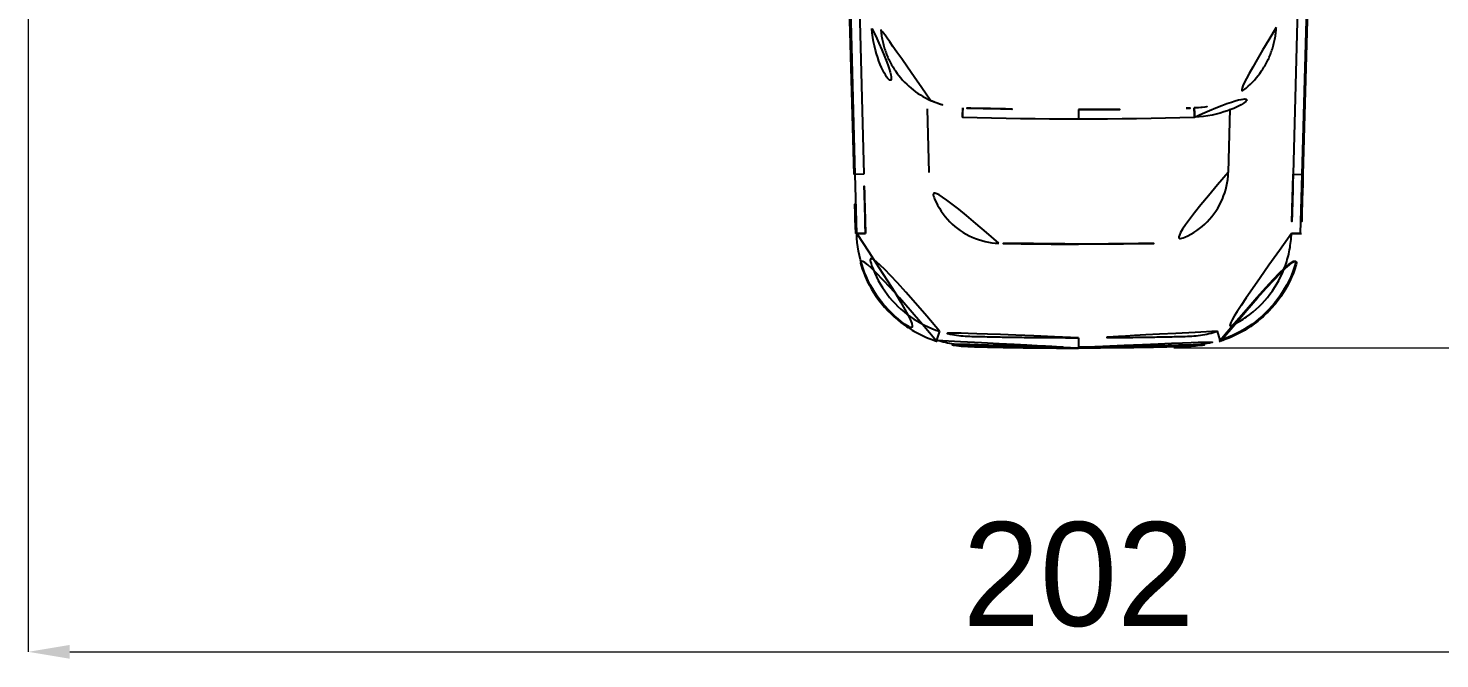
# Model space of a CAD drawing. Extents: x 16296660632 to 16296672895, y -37409619871 to -37409617326.
# Drawn here: x 16296672271.4 to 16296672407.3, y -37409617783.2 to -37409617722.5 of the extents above; entities that cross this region are included whole.
import ezdxf

# ---------------------------------------------------------------- set-up
doc = ezdxf.new("R2010")
doc.units = 0
doc.header["$LTSCALE"] = 10
doc.header["$MEASUREMENT"] = 0
doc.header["$PDMODE"] = 3
doc.header["$PDSIZE"] = -10
doc.layers.get('0').update_dxf_attribs({"linetype": 'CONTINUOUS'})
doc.layers.get('DEFPOINTS').update_dxf_attribs({"linetype": 'CONTINUOUS'})
doc.styles.add('Daelim Dimension', font='')
doc.styles.get('Daelim Dimension').set_extended_font_data('나눔고딕')
doc.dimstyles.new('DEFAULT', dxfattribs={"dimscale": 2, "dimtxt": 2, "dimasz": 2, "dimexe": 0, "dimexo": 2, "dimgap": 1, "dimtad": 1, "dimdec": 1, "dimzin": 9, "dimdsep": 46, "dimtxsty": 'Daelim Dimension', "dimcen": 0.5, "dimclrd": 252, "dimclre": 252, "dimclrt": 3, "dimadec": 1, "dimazin": 0, "dimtfac": 1, "dimtdec": 1, "dimtix": 1, "dimtmove": 0, "dimatfit": 3, "dimfxl": 1, "dimtolj": 1, "dimtzin": 1, "dimlwd": 9, "dimlwe": 9, "dimarcsym": 0})

# ---------------------------------------------------------------- blocks, each defined once
blk = doc.blocks.new('*D23')
at = {"color": 5, "lineweight": 9, "transparency": 16777216}
for p, q in [((16296672271.44322, -37409617616.720352), (16296672271.44322, -37409617782.513161)), ((16296672473.63098, -37409617616.720352), (16296672473.63098, -37409617782.513161)), ((16296672275.44322, -37409617782.513161), (16296672469.63098, -37409617782.513161))]:
    blk.add_line(p, q, dxfattribs=at)
at = {"color": 5, "transparency": 16777216}
for points in [[(16296672275.44322, -37409617781.846497), (16296672275.44322, -37409617783.179817), (16296672271.44322, -37409617782.513161)], [(16296672469.63098, -37409617781.846497), (16296672469.63098, -37409617783.179817), (16296672473.63098, -37409617782.513161)]]:
    blk.add_solid(points, dxfattribs=at)
at = {"layer": 'DEFPOINTS', "color": 0, "transparency": 16777216}
for p in [(16296672271.44322, -37409617612.720352), (16296672473.63098, -37409617612.720352), (16296672473.63098, -37409617782.513161)]:
    blk.add_point(p, dxfattribs=at)
at = {"color": 7, "transparency": 16777216, "insert": (16296672372.5371, -37409617775.091133), "char_height": 10, "attachment_point": 5, "style": 'Daelim Dimension'}
blk.add_mtext('\\A1;202', dxfattribs=at)
blk = doc.blocks.new('*D24')
at = {"color": 5, "lineweight": 9, "transparency": 16777216}
for p, q in [((16296672475.10936, -37409617610.563637), (16296672510.367599, -37409617610.563637)), ((16296672510.367599, -37409617614.563637), (16296672510.367599, -37409617749.239067)), ((16296672381.699341, -37409617753.239067), (16296672510.367599, -37409617753.239067))]:
    blk.add_line(p, q, dxfattribs=at)
at = {"color": 5, "transparency": 16777216}
for points in [[(16296672509.700939, -37409617614.563637), (16296672511.034269, -37409617614.563637), (16296672510.367599, -37409617610.563637)], [(16296672509.700939, -37409617749.239067), (16296672511.034269, -37409617749.239067), (16296672510.367599, -37409617753.239067)]]:
    blk.add_solid(points, dxfattribs=at)
at = {"layer": 'DEFPOINTS', "color": 0, "transparency": 16777216}
for p in [(16296672471.10936, -37409617610.563637), (16296672377.699341, -37409617753.239067), (16296672510.367599, -37409617753.239067)]:
    blk.add_point(p, dxfattribs=at)
at = {"color": 7, "transparency": 16777216, "insert": (16296672502.916969, -37409617681.901352), "char_height": 10, "attachment_point": 5, "rotation": 90, "style": 'Daelim Dimension'}
blk.add_mtext('\\A1;143', dxfattribs=at)

msp = doc.modelspace()

# ---------------------------------------------------------------- linework, layer by layer
at = {"color": 7, "linetype": 'Continuous'}
for p, q in [((16296672395.01947, -37409617668.544952), (16296672393.191891, -37409617736.534187)), ((16296672395.85877, -37409617668.567719), (16296672394.039009, -37409617736.556961)), ((16296672351.035191, -37409617736.556961), (16296672349.316521, -37409617672.343338)), ((16296672350.16041, -37409617672.320343), (16296672351.879101, -37409617736.53437)), ((16296672350.93432, -37409617736.559723), (16296672350.49872, -37409617720.575974)), ((16296672394.57548, -37409617720.575974), (16296672394.139879, -37409617736.559677)), ((16296672357.959141, -37409617730.236397), (16296672358.12438, -37409617736.383957)), ((16296672372.5371, -37409617730.316704), (16296672372.5371, -37409617731.207314)), ((16296672387.11507, -37409617730.236366), (16296672386.94982, -37409617736.383957)), ((16296672351.1877, -37409617742.255562), (16296672351.035191, -37409617736.556961)), ((16296672351.879101, -37409617736.53437), (16296672351.0352, -37409617736.556953)), ((16296672393.19581, -37409617736.53437), (16296672394.039, -37409617736.556931)), ((16296672394.039009, -37409617736.556961), (16296672393.886499, -37409617742.255562)), ((16296672351.08975, -37409617742.258186), (16296672351.1877, -37409617742.255562)), ((16296672393.886499, -37409617742.255562), (16296672393.984461, -37409617742.258186)), ((16296672358.89893, -37409617752.513763), (16296672359.171921, -37409617751.660698)), ((16296672386.175119, -37409617752.51384), (16296672385.902439, -37409617751.660652)), ((16296672372.5371, -37409617752.274567), (16296672372.537109, -37409617753.181938)), ((16296672372.5371, -37409617753.274094), (16296672372.5371, -37409617753.181938))]:
    msp.add_line(p, q, dxfattribs=at)
for centre, radius, start, end in [((16296672361.64608, -37409617722.042992), 9, 182.93181158, 268.27120358), ((16296672383.42812, -37409617722.042992), 9, 271.72879642, 357.06818842), ((16296672361.67091, -37409617721.964638), 8.201004, 245.73376687, 268.0917796), ((16296672383.403299, -37409617721.964638), 8.201004, 271.9082204, 294.26623313), ((16296672372.5371, -37409617361.207314), 370, 268.27120358, 271.72879642), ((16296672372.517019, -37409617324.122307), 406.194386, 268.54179342, 270.00284136), ((16296672372.55718, -37409617324.122307), 406.194386, 269.99715864, 271.45820658), ((16296672362.421141, -37409617741.522346), 11.634147, 252.19955602, 252.55022009), ((16296672382.729309, -37409617741.71212), 11.430228, 287.06589825, 287.71214341)]:
    msp.add_arc(centre, radius, start, end, dxfattribs=at)
for points, knots in [([(16296672358.30048, -37409617729.441093), (16296672357.623329, -37409617729.135536), (16296672356.3459, -37409617728.334503), (16296672355.084181, -37409617726.936836), (16296672354.327709, -37409617725.650337), (16296672353.96883, -37409617724.786583), (16296672353.754061, -37409617724.071701), (16296672353.62916, -37409617723.525459), (16296672353.55674, -37409617723.064049), (16296672353.517, -37409617722.691498), (16296672353.504589, -37409617722.503967), (16296672353.498581, -37409617722.40966)], [0, 0, 0, 0, 0.2493512413, 0.4987979238, 0.6238694966, 0.7490062331, 0.811634802, 0.8742678713, 0.9369318802, 0.9682779108, 1, 1, 1, 1]), ([(16296672391.57563, -37409617722.40966), (16296672391.569611, -37409617722.503967), (16296672391.557199, -37409617722.691498), (16296672391.51746, -37409617723.064049), (16296672391.445049, -37409617723.525459), (16296672391.320141, -37409617724.071701), (16296672391.10537, -37409617724.786583), (16296672390.74649, -37409617725.650337), (16296672389.990021, -37409617726.936836), (16296672388.7283, -37409617728.334503), (16296672387.450871, -37409617729.135536), (16296672386.773729, -37409617729.441093)], [0, 0, 0, 0, 0.0317220892, 0.0630681198, 0.1257321287, 0.188365198, 0.2509937669, 0.3761305034, 0.5012020762, 0.7506487587, 1, 1, 1, 1]), ([(16296672361.39782, -37409617730.161087), (16296672361.39616, -37409617730.216682), (16296672361.392891, -37409617730.327583), (16296672361.38818, -37409617730.490608), (16296672361.38386, -37409617730.643951), (16296672361.38065, -37409617730.761703), (16296672361.37849, -37409617730.844559), (16296672361.37718, -37409617730.896141), (16296672361.376129, -37409617730.939888), (16296672361.375299, -37409617730.975487), (16296672361.374821, -37409617731.002609), (16296672361.37439, -37409617731.020279), (16296672361.374479, -37409617731.029999), (16296672361.37418, -37409617731.034958), (16296672361.374729, -37409617731.037003), (16296672361.37426, -37409617731.038887), (16296672361.374559, -37409617731.038887)], [0, 0, 0, 0, 0.1900040905, 0.3790315053, 0.5571878048, 0.7140950936, 0.7814372569, 0.840356468, 0.8903666744, 0.9309818554, 0.9618755837, 0.9833600045, 0.9907213321, 0.9959076616, 0.9989788315, 1, 1, 1, 1]), ([(16296672362.180559, -37409617730.184464), (16296672362.115749, -37409617730.1828), (16296672361.854799, -37409617730.176231), (16296672361.59391, -37409617730.167686), (16296672361.39782, -37409617730.161087)], [0, 0, 0, 0, 0.2483735474, 1, 1, 1, 1]), ([(16296672382.89361, -37409617730.184464), (16296672382.958429, -37409617730.1828), (16296672383.219391, -37409617730.176231), (16296672383.480289, -37409617730.167686), (16296672383.67639, -37409617730.161087)], [0, 0, 0, 0, 0.2483735272, 1, 1, 1, 1]), ([(16296672383.67639, -37409617730.161087), (16296672383.67804, -37409617730.21669), (16296672383.681311, -37409617730.327591), (16296672383.68602, -37409617730.490623), (16296672383.69034, -37409617730.643959), (16296672383.69355, -37409617730.761703), (16296672383.695709, -37409617730.844559), (16296672383.69702, -37409617730.896149), (16296672383.698071, -37409617730.939888), (16296672383.6989, -37409617730.975487), (16296672383.699381, -37409617731.002609), (16296672383.69981, -37409617731.020279), (16296672383.69972, -37409617731.029999), (16296672383.70002, -37409617731.034958), (16296672383.699471, -37409617731.036987), (16296672383.69994, -37409617731.038887), (16296672383.69964, -37409617731.038887)], [0, 0, 0, 0, 0.1900057849, 0.3790342914, 0.557191571, 0.7140989571, 0.781440889, 0.8403599367, 0.8903698879, 0.9309845627, 0.9618776257, 0.9833613967, 0.990722394, 0.9959083837, 0.9989791999, 1, 1, 1, 1]), ([(16296672386.94408, -37409617736.383812), (16296672386.920349, -37409617737.255821), (16296672386.53813, -37409617739.008171), (16296672385.04331, -37409617741.229492), (16296672382.83943, -37409617742.749252), (16296672381.091829, -37409617743.152901), (16296672380.220169, -37409617743.186279)], [0, 0, 0, 0, 0.250004225, 0.5000099637, 0.7500059688, 1, 1, 1, 1]), ([(16296672393.19615, -37409617736.53437), (16296672393.18428, -37409617737.009804), (16296672393.159691, -37409617737.960609), (16296672393.11504, -37409617739.386673), (16296672393.077909, -37409617740.812813), (16296672393.057989, -37409617741.763969), (16296672393.03303, -37409617742.238876)], [0, 0, 0, 0, 0.2500008236, 0.4999963439, 0.7500055757, 1, 1, 1, 1]), ([(16296672394.139879, -37409617736.559677), (16296672394.10107, -37409617737.984787), (16296672394.049459, -37409617739.8843), (16296672393.997549, -37409617741.783798), (16296672393.984461, -37409617742.258186)], [0, 0, 0, 0, 0.7502547176, 1, 1, 1, 1]), ([(16296672351.08975, -37409617742.258186), (16296672351.07666, -37409617741.783798), (16296672351.02474, -37409617739.884323), (16296672350.973129, -37409617737.984818), (16296672350.93432, -37409617736.559723)], [0, 0, 0, 0, 0.2497454958, 1, 1, 1, 1]), ([(16296672352.04117, -37409617742.238876), (16296672352.016239, -37409617741.763969), (16296672351.996361, -37409617740.812813), (16296672351.959141, -37409617739.386673), (16296672351.914539, -37409617737.960617), (16296672351.889959, -37409617737.009804), (16296672351.878059, -37409617736.534393)], [0, 0, 0, 0, 0.2499945289, 0.5000036532, 0.7499991684, 1, 1, 1, 1]), ([(16296672364.854031, -37409617743.186279), (16296672363.98237, -37409617743.152901), (16296672362.23477, -37409617742.749252), (16296672360.030899, -37409617741.229492), (16296672358.53607, -37409617739.008171), (16296672358.153851, -37409617737.255821), (16296672358.130119, -37409617736.383812)], [0, 0, 0, 0, 0.2499940296, 0.4999900339, 0.749995773, 1, 1, 1, 1]), ([(16296672351.188589, -37409617742.255531), (16296672351.218941, -37409617743.391243), (16296672351.635031, -37409617745.668503), (16296672353.26557, -37409617748.721207), (16296672355.744551, -37409617751.136467), (16296672357.816601, -37409617752.168793), (16296672358.89909, -37409617752.513817)], [0, 0, 0, 0, 0.250009202, 0.4999953016, 0.7499846961, 1, 1, 1, 1]), ([(16296672352.04117, -37409617742.238762), (16296672351.929991, -37409617742.241631), (16296672351.76985, -37409617742.245621), (16296672351.567301, -37409617742.250214), (16296672351.44133, -37409617742.252922), (16296672351.338699, -37409617742.254723), (16296672351.269091, -37409617742.25605), (16296672351.22761, -37409617742.256073), (16296672351.207239, -37409617742.256737), (16296672351.195259, -37409617742.255478), (16296672351.18899, -37409617742.256531), (16296672351.18766, -37409617742.255676)], [0, 0, 0, 0, 0.3908236009, 0.5629088172, 0.7119752159, 0.8335060437, 0.9238119407, 0.9562197358, 0.9798181051, 0.9944569602, 1, 1, 1, 1]), ([(16296672393.03303, -37409617742.238876), (16296672393.01391, -37409617742.762787), (16296672392.898371, -37409617743.809761), (16296672392.35202, -37409617745.837883), (16296672391.09362, -37409617748.179909), (16296672389.182871, -37409617750.029457), (16296672387.37916, -37409617751.106056), (16296672386.40205, -37409617751.501137), (16296672385.902439, -37409617751.660652)], [0, 0, 0, 0, 0.1251922711, 0.250359766, 0.4999871763, 0.7495164385, 0.8747632146, 1, 1, 1, 1]), ([(16296672393.03303, -37409617742.238861), (16296672393.14411, -37409617742.241722), (16296672393.3041, -37409617742.245697), (16296672393.506451, -37409617742.250259), (16296672393.632271, -37409617742.252937), (16296672393.734779, -37409617742.254707), (16296672393.8043, -37409617742.25602), (16296672393.84572, -37409617742.255997), (16296672393.86607, -37409617742.256668), (16296672393.878, -37409617742.255363), (16296672393.8843, -37409617742.256439), (16296672393.885611, -37409617742.255547)], [0, 0, 0, 0, 0.3909012767, 0.5629902557, 0.7120456843, 0.8335579246, 0.9238428781, 0.9562408134, 0.9798302535, 0.9944616009, 1, 1, 1, 1]), ([(16296672358.86455, -37409617752.599533), (16296672358.31752, -37409617752.423897), (16296672357.247379, -37409617751.990479), (16296672355.27388, -37409617750.806107), (16296672353.18424, -37409617748.773041), (16296672351.542839, -37409617745.696953), (16296672351.122089, -37409617743.402184), (16296672351.090679, -37409617742.258163)], [0, 0, 0, 0, 0.1253302981, 0.2506539155, 0.5004981558, 0.7503466281, 1, 1, 1, 1]), ([(16296672359.171761, -37409617751.660652), (16296672358.175421, -37409617751.344879), (16296672356.26852, -37409617750.396446), (16296672353.982759, -37409617748.180191), (16296672352.470949, -37409617745.376839), (16296672352.078751, -37409617743.28376), (16296672352.04117, -37409617742.238876)], [0, 0, 0, 0, 0.2499519396, 0.4998946249, 0.749959486, 1, 1, 1, 1]), ([(16296672372.5371, -37409617743.267677), (16296672371.896811, -37409617743.267677), (16296672370.616211, -37409617743.264137), (16296672369.015499, -37409617743.251373), (16296672367.734949, -37409617743.23671), (16296672366.77457, -37409617743.223106), (16296672365.974291, -37409617743.209938), (16296672365.334181, -37409617743.19558), (16296672365.014009, -37409617743.192039), (16296672364.85404, -37409617743.185913)], [0, 0, 0, 0, 0.249996073, 0.4999960859, 0.6250002592, 0.7500051685, 0.8750029137, 0.9374985387, 1, 1, 1, 1]), ([(16296672372.5371, -37409617743.267677), (16296672373.17741, -37409617743.267677), (16296672374.458019, -37409617743.264343), (16296672376.058729, -37409617743.251671), (16296672377.339239, -37409617743.236671), (16296672378.299589, -37409617743.22242), (16296672379.09988, -37409617743.210022), (16296672379.73999, -37409617743.195419), (16296672380.060181, -37409617743.192284), (16296672380.22015, -37409617743.185913)], [0, 0, 0, 0, 0.2500035355, 0.5000009055, 0.6249992199, 0.7499999766, 0.8750023979, 0.9374935646, 1, 1, 1, 1]), ([(16296672386.17511, -37409617752.513817), (16296672387.257601, -37409617752.168777), (16296672389.329639, -37409617751.136459), (16296672391.80862, -37409617748.721207), (16296672393.439159, -37409617745.668503), (16296672393.855261, -37409617743.391251), (16296672393.885611, -37409617742.255539)], [0, 0, 0, 0, 0.250015254, 0.5000046315, 0.7499907442, 1, 1, 1, 1]), ([(16296672386.2068, -37409617752.600517), (16296672386.754601, -37409617752.42556), (16296672387.825331, -37409617751.991318), (16296672389.309669, -37409617751.100021), (16296672390.639709, -37409617749.991219), (16296672392.160641, -37409617748.262718), (16296672393.532841, -37409617745.694939), (16296672393.952129, -37409617743.40168), (16296672393.983521, -37409617742.258148)], [0, 0, 0, 0, 0.1253222755, 0.2506264617, 0.3758973345, 0.5011297222, 0.7506946828, 1, 1, 1, 1]), ([(16296672372.5371, -37409617752.274567), (16296672371.978279, -37409617752.274437), (16296672370.86064, -37409617752.272072), (16296672369.184219, -37409617752.262154), (16296672367.50783, -37409617752.245827), (16296672366.110901, -37409617752.226051), (16296672364.99349, -37409617752.205551), (16296672364.15554, -37409617752.187187), (16296672363.31739, -37409617752.167633), (16296672362.479031, -37409617752.155289), (16296672361.640699, -37409617752.129822), (16296672360.80508, -37409617752.046387), (16296672359.97995, -37409617751.889061), (16296672359.439119, -37409617751.743027), (16296672359.171761, -37409617751.660652)], [0, 0, 0, 0, 0.1249718317, 0.2499428318, 0.3749121359, 0.4998891618, 0.5623736033, 0.6248456839, 0.687329733, 0.7498601669, 0.8123622951, 0.874843683, 0.937434945, 1, 1, 1, 1]), ([(16296672385.902439, -37409617751.660652), (16296672385.36924, -37409617751.828217), (16296672384.274389, -37409617752.088882), (16296672382.59495, -37409617752.158913), (16296672380.91964, -37409617752.186249), (16296672379.24316, -37409617752.222717), (16296672377.56679, -37409617752.245697), (16296672375.331421, -37409617752.267723), (16296672373.654831, -37409617752.274246), (16296672372.5371, -37409617752.274567)], [0, 0, 0, 0, 0.1250093665, 0.2500034571, 0.3750028364, 0.5000024826, 0.6250011945, 0.7500007635, 1, 1, 1, 1]), ([(16296672358.89909, -37409617752.513817), (16296672359.17112, -37409617752.600517), (16296672359.722349, -37409617752.753021), (16296672360.563971, -37409617752.917343), (16296672361.41609, -37409617753.011276), (16296672362.271589, -37409617753.045357), (16296672363.12714, -37409617753.060478), (16296672363.98255, -37409617753.081871), (16296672364.837799, -37409617753.102417), (16296672365.978251, -37409617753.125923), (16296672367.40398, -37409617753.148773), (16296672369.114969, -37409617753.167542), (16296672370.826019, -37409617753.17923), (16296672371.96674, -37409617753.181953), (16296672372.5371, -37409617753.181938)], [0, 0, 0, 0, 0.0625557087, 0.125168361, 0.187687601, 0.2501746654, 0.3126917622, 0.3751771882, 0.4376502433, 0.5001316039, 0.6251020381, 0.7500670654, 0.8750333093, 1, 1, 1, 1]), ([(16296672372.5371, -37409617753.274094), (16296672371.39924, -37409617753.274109), (16296672369.69244, -37409617753.266037), (16296672367.41684, -37409617753.241028), (16296672365.71034, -37409617753.214233), (16296672364.003759, -37409617753.174873), (16296672362.29804, -37409617753.143494), (16296672360.589741, -37409617753.053963), (16296672359.47513, -37409617752.791687), (16296672358.932421, -37409617752.621101)], [0, 0, 0, 0, 0.2500007928, 0.3750012998, 0.5000005951, 0.6249937941, 0.7500059354, 0.8750080705, 1, 1, 1, 1]), ([(16296672372.5371, -37409617753.181938), (16296672373.107479, -37409617753.181953), (16296672374.24824, -37409617753.179207), (16296672375.959339, -37409617753.167526), (16296672377.670389, -37409617753.148827), (16296672379.09617, -37409617753.125877), (16296672380.236629, -37409617753.102341), (16296672381.09189, -37409617753.082001), (16296672381.94739, -37409617753.06076), (16296672382.803089, -37409617753.044777), (16296672383.65851, -37409617753.009827), (16296672384.510679, -37409617752.918083), (16296672385.352079, -37409617752.753372), (16296672385.90309, -37409617752.600517), (16296672386.17511, -37409617752.513817)], [0, 0, 0, 0, 0.1249708223, 0.2499408434, 0.3749094171, 0.4998857257, 0.5623677792, 0.624838443, 0.6873277873, 0.7498629646, 0.8123617432, 0.8748519073, 0.9374443985, 1, 1, 1, 1]), ([(16296672372.5371, -37409617753.274094), (16296672373.103559, -37409617753.274101), (16296672374.23649, -37409617753.271332), (16296672375.935841, -37409617753.260048), (16296672377.635139, -37409617753.241287), (16296672379.051121, -37409617753.218918), (16296672380.183809, -37409617753.196152), (16296672381.03322, -37409617753.175453), (16296672381.88269, -37409617753.15358), (16296672382.732269, -37409617753.141273), (16296672383.581869, -37409617753.109818), (16296672384.70928, -37409617752.992653), (16296672385.542509, -37409617752.805206), (16296672386.083771, -37409617752.639053)], [0, 0, 0, 0, 0.1250044588, 0.2500090751, 0.3750132363, 0.5000183169, 0.562520017, 0.6250185297, 0.6875205252, 0.7500336743, 0.812531047, 0.8750549706, 1, 1, 1, 1])]:
    msp.add_open_spline(points, degree=3, knots=knots, dxfattribs=at)

# ---------------------------------------------------------------- dimensions: what is measured, and where the dimension line sits
dim = msp.add_linear_dim(base=(16296672510.367599, -37409617753.239067), p1=(16296672471.10936, -37409617610.563637), p2=(16296672377.699341, -37409617753.239067), angle=90, dimstyle='DEFAULT', override={"dimtxt": 5, "dimdec": 0, "dimclrd": 5, "dimclre": 5, "dimclrt": 7})
dim.commit()
dim.dimension.update_dxf_attribs({"geometry": '*D24', "text_midpoint": (16296672502.916969, -37409617681.901352)})
dim = msp.add_linear_dim(base=(16296672473.63098, -37409617782.513161), p1=(16296672271.44322, -37409617612.720352), p2=(16296672473.63098, -37409617612.720352), dimstyle='DEFAULT', override={"dimtxt": 5, "dimdec": 0, "dimclrd": 5, "dimclre": 5, "dimclrt": 7})
dim.commit()
dim.dimension.update_dxf_attribs({"geometry": '*D23', "text_midpoint": (16296672372.5371, -37409617775.091133)})

doc.saveas('drawing.dxf')
